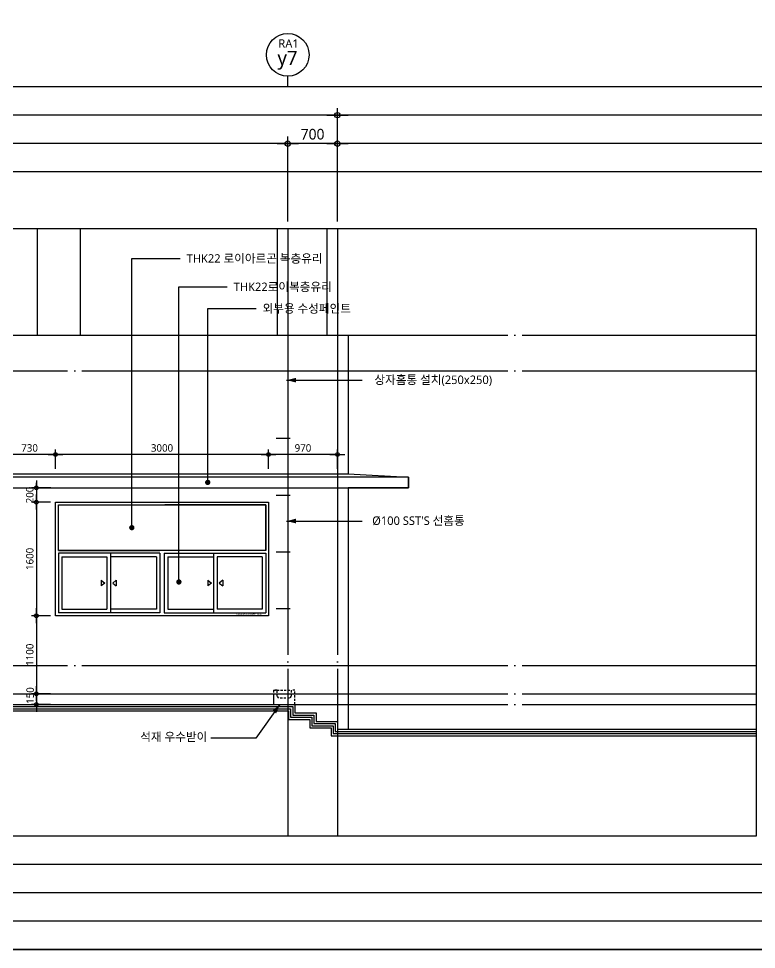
# Model space of a CAD drawing. Header units: millimetres. Extents: x 184384 to 428726, y 73696 to 101396.
# Drawn here: x 285466 to 295855, y 74296 to 87406 of the extents above; entities that cross this region are included whole.
import ezdxf
from ezdxf.enums import TextEntityAlignment as Align

# ---------------------------------------------------------------- set-up
doc = ezdxf.new("R2010")
doc.units = ezdxf.units.MM
doc.header["$LTSCALE"] = 100
doc.header["$MEASUREMENT"] = 0
doc.header["$PDSIZE"] = -10
doc.linetypes.add('CEN', pattern=[62, 60, -1, 0, -1])
doc.linetypes.add('HID', pattern=[2.5, 1.5, -1])
doc.layers.get('0').update_dxf_attribs({"linetype": 'CONTINUOUS'})
doc.layers.get('DEFPOINTS').update_dxf_attribs({"color": 171, "linetype": 'CONTINUOUS'})
for name, color, linetype in [('CEN(ST)', 1, 'CEN'), ('ELE-1', 2, 'CONTINUOUS'), ('ELE-2', 3, 'CONTINUOUS'), ('ELE-3', 4, 'CONTINUOUS'), ('ELE-5', 5, 'CONTINUOUS'), ('ELE-6 (251)', 251, 'CONTINUOUS'), ('FIN', 6, 'CONTINUOUS'), ('HID-2', 251, 'CONTINUOUS'), ('LED', 7, 'CONTINUOUS'), ('NDIM', 7, 'CONTINUOUS'), ('SYM(AXIS)', 7, 'CONTINUOUS'), ('TEXT(AXIS)', 2, 'CONTINUOUS'), ('TEXT-기입', 6, 'CONTINUOUS'), ('WID', 4, 'CONTINUOUS'), ('WIN-G', 252, 'CONTINUOUS')]:
    doc.layers.add(name, color=color, linetype=linetype)
doc.styles.add('CGS', font='cgse', dxfattribs={"bigfont": 'cgs'})
doc.styles.add('나눔바른고딕', font='NanumBarunGothic.ttf')
doc.dimstyles.new('NDIM 1200', dxfattribs={"dimscale": 500, "dimtxt": 3, "dimasz": 1, "dimexe": 2, "dimexo": 2, "dimgap": 1, "dimtad": 1, "dimdec": 0, "dimdsep": 46, "dimtxsty": 'CGS', "dimblk": 'DOT0', "dimcen": 1, "dimdle": 8, "dimclrd": 2, "dimclre": 2, "dimclrt": 2, "dimadec": 0, "dimazin": 0, "dimtfac": 1, "dimtdec": 0, "dimtix": 1, "dimtmove": 2, "dimatfit": 3, "dimldrblk": 'DOT0', "dimfxl": 1, "dimtolj": 1, "dimtzin": 0, "dimlwd": -1, "dimlwe": -1, "dimarcsym": 0})

# ---------------------------------------------------------------- blocks, each defined once
blk = doc.blocks.new('DOT0')
blk.add_line((-3, 0), (3, 0))
at = {"color": 6}
blk.add_circle((0, 0), 0.75, dxfattribs=at)
blk = doc.blocks.new('*D92')
at = {"layer": 'DEFPOINTS', "color": 0, "ltscale": 0.4, "transparency": 16777216}
for p in [(279305, 86046), (279305, 84446), (289955, 84446)]:
    blk.add_point(p, dxfattribs=at)
at = {"layer": 'NDIM', "ltscale": 0.4, "transparency": 16777216}
for p, q in [((279305, 84546), (279305, 86146)), ((289955, 84546), (289955, 86146)), ((289905, 86046), (279355, 86046))]:
    blk.add_line(p, q, dxfattribs=at)
at = {"layer": 'NDIM', "ltscale": 0.4, "transparency": 16777216, "xscale": 50, "yscale": 50, "zscale": 50, "rotation": 180}
blk.add_blockref('DOT0', (279305, 86046), dxfattribs=at)
at = {"layer": 'NDIM', "ltscale": 0.4, "transparency": 16777216, "xscale": 50, "yscale": 50, "zscale": 50}
blk.add_blockref('DOT0', (289955, 86046), dxfattribs=at)
at = {"layer": 'NDIM', "ltscale": 0.4, "transparency": 16777216, "insert": (284630, 86177), "char_height": 150, "attachment_point": 5, "style": '나눔바른고딕'}
blk.add_mtext('\\A1;10650', dxfattribs=at)
blk = doc.blocks.new('SDFAWEFA')
at = {"layer": 'WID', "ltscale": 1000}
for p, q in [((40, 1292), (1480, 1292)), ((40, 652), (40, 1292)), ((2960, 1292), (1540, 1292)), ((2960, 652), (2960, 1292)), ((1470, 612), (40, 612)), ((40, 612), (40, -228)), ((775, 612), (775, -228)), ((1470, 612), (1470, -228)), ((1530, 612), (1530, -228)), ((1530, 612), (2960, 612)), ((2225, 612), (2225, -228)), ((2960, 612), (2960, -228)), ((1470, -228), (40, -228)), ((1530, -228), (2960, -228))]:
    blk.add_line(p, q, dxfattribs=at)
for points in [[(0, 1332), (3000, 1332), (3000, -268), (0, -268)], [(40, 1292), (2960, 1292), (2960, 652), (40, 652)]]:
    blk.add_lwpolyline(points, close=True, dxfattribs=at)
for points in [[(40, 652), (1470, 652)], [(2960, 652), (1530, 652)]]:
    blk.add_lwpolyline(points, dxfattribs=at)
at = {"layer": 'WIN-G'}
for p, q in [((90, 562), (90, -178)), ((90, 562), (725, 562)), ((725, 562), (725, -178)), ((1420, 562), (775, 562)), ((1420, 562), (1420, -178)), ((1580, 562), (2225, 562)), ((1580, 562), (1580, -178)), ((2275, 562), (2275, -178)), ((2910, 562), (2275, 562)), ((2910, 562), (2910, -178)), ((645, 232), (695, 192)), ((645, 232), (645, 152)), ((695, 192), (645, 152)), ((855, 232), (805, 192)), ((805, 192), (855, 152)), ((855, 232), (855, 152)), ((2145, 232), (2195, 192)), ((2145, 232), (2145, 152)), ((2195, 192), (2145, 152)), ((2355, 232), (2305, 192)), ((2305, 192), (2355, 152)), ((2355, 232), (2355, 152)), ((90, -178), (725, -178)), ((1420, -178), (775, -178)), ((1580, -178), (2225, -178)), ((2910, -178), (2275, -178))]:
    blk.add_line(p, q, dxfattribs=at)
at = {"layer": 'DEFPOINTS', "style": '나눔바른고딕'}
blk.add_text('AW(3.0X2.0)-미서기+FIX', height=25, dxfattribs=at).set_placement((2546, -258))
blk = doc.blocks.new('*D100')
at = {"layer": 'DEFPOINTS', "color": 0, "ltscale": 0.4, "transparency": 16777216}
for p in [(289255, 85646), (289255, 84446), (289955, 84446)]:
    blk.add_point(p, dxfattribs=at)
at = {"layer": 'NDIM', "ltscale": 0.4, "transparency": 16777216}
for p, q in [((289255, 84546), (289255, 85746)), ((289955, 84546), (289955, 85746)), ((289905, 85646), (289305, 85646))]:
    blk.add_line(p, q, dxfattribs=at)
at = {"layer": 'NDIM', "ltscale": 0.4, "transparency": 16777216, "xscale": 50, "yscale": 50, "zscale": 50, "rotation": 180}
blk.add_blockref('DOT0', (289255, 85646), dxfattribs=at)
at = {"layer": 'NDIM', "ltscale": 0.4, "transparency": 16777216, "xscale": 50, "yscale": 50, "zscale": 50}
blk.add_blockref('DOT0', (289955, 85646), dxfattribs=at)
at = {"layer": 'NDIM', "ltscale": 0.4, "transparency": 16777216, "insert": (289605, 85777), "char_height": 150, "attachment_point": 5, "style": '나눔바른고딕'}
blk.add_mtext('\\A1;700', dxfattribs=at)
blk = doc.blocks.new('*D125')
at = {"layer": 'DEFPOINTS', "color": 0, "ltscale": 0.4, "transparency": 16777216}
for p in [(285255, 81266), (285255, 80996), (285985, 80996)]:
    blk.add_point(p, dxfattribs=at)
at = {"layer": 'NDIM', "ltscale": 0.4, "transparency": 16777216}
for p, q in [((285255, 81066), (285255, 81336)), ((285985, 81066), (285985, 81336)), ((285950, 81266), (285290, 81266))]:
    blk.add_line(p, q, dxfattribs=at)
at = {"layer": 'NDIM', "ltscale": 0.4, "transparency": 16777216, "xscale": 35, "yscale": 35, "zscale": 35, "rotation": 180}
blk.add_blockref('DOT0', (285255, 81266), dxfattribs=at)
at = {"layer": 'NDIM', "ltscale": 0.4, "transparency": 16777216, "xscale": 35, "yscale": 35, "zscale": 35}
blk.add_blockref('DOT0', (285985, 81266), dxfattribs=at)
at = {"layer": 'NDIM', "ltscale": 0.4, "transparency": 16777216, "insert": (285620, 81358), "char_height": 105, "attachment_point": 5, "style": '나눔바른고딕'}
blk.add_mtext('\\A1;730', dxfattribs=at)
blk = doc.blocks.new('*D126')
at = {"layer": 'DEFPOINTS', "color": 0, "ltscale": 0.4, "transparency": 16777216}
for p in [(285985, 81266), (285985, 80996), (288985, 80996)]:
    blk.add_point(p, dxfattribs=at)
at = {"layer": 'NDIM', "ltscale": 0.4, "transparency": 16777216}
for p, q in [((285985, 81066), (285985, 81336)), ((288985, 81066), (288985, 81336)), ((288950, 81266), (286020, 81266))]:
    blk.add_line(p, q, dxfattribs=at)
at = {"layer": 'NDIM', "ltscale": 0.4, "transparency": 16777216, "xscale": 35, "yscale": 35, "zscale": 35, "rotation": 180}
blk.add_blockref('DOT0', (285985, 81266), dxfattribs=at)
at = {"layer": 'NDIM', "ltscale": 0.4, "transparency": 16777216, "xscale": 35, "yscale": 35, "zscale": 35}
blk.add_blockref('DOT0', (288985, 81266), dxfattribs=at)
at = {"layer": 'NDIM', "ltscale": 0.4, "transparency": 16777216, "insert": (287485, 81358), "char_height": 105, "attachment_point": 5, "style": '나눔바른고딕'}
blk.add_mtext('\\A1;3000', dxfattribs=at)
blk = doc.blocks.new('*D127')
at = {"layer": 'DEFPOINTS', "color": 0, "ltscale": 0.4, "transparency": 16777216}
for p in [(288985, 81266), (288985, 80996), (289955, 80996)]:
    blk.add_point(p, dxfattribs=at)
at = {"layer": 'NDIM', "ltscale": 0.4, "transparency": 16777216}
for p, q in [((288985, 81066), (288985, 81336)), ((289955, 81066), (289955, 81336)), ((289920, 81266), (289020, 81266))]:
    blk.add_line(p, q, dxfattribs=at)
at = {"layer": 'NDIM', "ltscale": 0.4, "transparency": 16777216, "xscale": 35, "yscale": 35, "zscale": 35, "rotation": 180}
blk.add_blockref('DOT0', (288985, 81266), dxfattribs=at)
at = {"layer": 'NDIM', "ltscale": 0.4, "transparency": 16777216, "xscale": 35, "yscale": 35, "zscale": 35}
blk.add_blockref('DOT0', (289955, 81266), dxfattribs=at)
at = {"layer": 'NDIM', "ltscale": 0.4, "transparency": 16777216, "insert": (289470, 81358), "char_height": 105, "attachment_point": 5, "style": '나눔바른고딕'}
blk.add_mtext('\\A1;970', dxfattribs=at)
blk = doc.blocks.new('*D131')
at = {"layer": 'DEFPOINTS', "color": 0, "ltscale": 0.4, "transparency": 16777216}
for p in [(285985, 80596), (285715, 78996), (285985, 78996)]:
    blk.add_point(p, dxfattribs=at)
at = {"layer": 'NDIM', "ltscale": 0.4, "transparency": 16777216}
for p, q in [((285915, 80596), (285645, 80596)), ((285715, 80561), (285715, 79031)), ((285915, 78996), (285645, 78996))]:
    blk.add_line(p, q, dxfattribs=at)
at = {"layer": 'NDIM', "ltscale": 0.4, "transparency": 16777216, "xscale": 35, "yscale": 35, "zscale": 35}
for p, rotation in [((285715, 80596), 90), ((285715, 78996), 270)]:
    blk.add_blockref('DOT0', p, dxfattribs=dict(at, rotation=rotation))
at = {"layer": 'NDIM', "ltscale": 0.4, "transparency": 16777216, "insert": (285623, 79796), "char_height": 105, "attachment_point": 5, "rotation": 90, "style": '나눔바른고딕'}
blk.add_mtext('\\A1;1600', dxfattribs=at)
blk = doc.blocks.new('*D132')
at = {"layer": 'DEFPOINTS', "color": 0, "ltscale": 0.4, "transparency": 16777216}
for p in [(285990, 80796), (285715, 80596), (285985, 80596)]:
    blk.add_point(p, dxfattribs=at)
at = {"layer": 'NDIM', "ltscale": 0.4, "transparency": 16777216}
for p, q in [((285920, 80796), (285645, 80796)), ((285715, 80831), (285715, 80866)), ((285715, 80796), (285715, 80596)), ((285915, 80596), (285645, 80596)), ((285715, 80561), (285715, 80526))]:
    blk.add_line(p, q, dxfattribs=at)
at = {"layer": 'NDIM', "ltscale": 0.4, "transparency": 16777216, "xscale": 35, "yscale": 35, "zscale": 35}
for p, rotation in [((285715, 80796), 270), ((285715, 80596), 90)]:
    blk.add_blockref('DOT0', p, dxfattribs=dict(at, rotation=rotation))
at = {"layer": 'NDIM', "ltscale": 0.4, "transparency": 16777216, "insert": (285623, 80696), "char_height": 105, "attachment_point": 5, "rotation": 90, "style": '나눔바른고딕'}
blk.add_mtext('\\A1;200', dxfattribs=at)
blk = doc.blocks.new('*D133')
at = {"layer": 'DEFPOINTS', "color": 0, "ltscale": 0.4, "transparency": 16777216}
for p in [(285985, 78996), (285715, 77896), (285985, 77896)]:
    blk.add_point(p, dxfattribs=at)
at = {"layer": 'NDIM', "ltscale": 0.4, "transparency": 16777216}
for p, q in [((285915, 78996), (285645, 78996)), ((285715, 78961), (285715, 77931)), ((285915, 77896), (285645, 77896))]:
    blk.add_line(p, q, dxfattribs=at)
at = {"layer": 'NDIM', "ltscale": 0.4, "transparency": 16777216, "xscale": 35, "yscale": 35, "zscale": 35}
for p, rotation in [((285715, 78996), 90), ((285715, 77896), 270)]:
    blk.add_blockref('DOT0', p, dxfattribs=dict(at, rotation=rotation))
at = {"layer": 'NDIM', "ltscale": 0.4, "transparency": 16777216, "insert": (285623, 78446), "char_height": 105, "attachment_point": 5, "rotation": 90, "style": '나눔바른고딕'}
blk.add_mtext('\\A1;1100', dxfattribs=at)
blk = doc.blocks.new('*D134')
at = {"layer": 'DEFPOINTS', "color": 0, "ltscale": 0.4, "transparency": 16777216}
for p in [(285985, 77896), (285715, 77746), (285985, 77746)]:
    blk.add_point(p, dxfattribs=at)
at = {"layer": 'NDIM', "ltscale": 0.4, "transparency": 16777216}
for p, q in [((285915, 77896), (285645, 77896)), ((285915, 77746), (285645, 77746)), ((285715, 77861), (285715, 77781))]:
    blk.add_line(p, q, dxfattribs=at)
at = {"layer": 'NDIM', "ltscale": 0.4, "transparency": 16777216, "xscale": 35, "yscale": 35, "zscale": 35}
for p, rotation in [((285715, 77896), 90), ((285715, 77746), 270)]:
    blk.add_blockref('DOT0', p, dxfattribs=dict(at, rotation=rotation))
at = {"layer": 'NDIM', "ltscale": 0.4, "transparency": 16777216, "insert": (285628, 77871), "char_height": 105, "attachment_point": 5, "rotation": 90, "style": '나눔바른고딕'}
blk.add_mtext('\\A1;150', dxfattribs=at)
blk = doc.blocks.new('A$C5E265A82')
at = {"layer": 'HID-2', "linetype": 'HID', "ltscale": 0.2}
for points in [[(0, 200), (0, 0), (300, 0), (300, 200), (250, 200), (250, 115), (225, 90), (75, 90), (50, 115), (50, 200), (0, 200)], [(0, 200), (250, 200)]]:
    blk.add_lwpolyline(points, dxfattribs=at)
blk = doc.blocks.new('*D320')
at = {"layer": 'DEFPOINTS', "color": 0, "ltscale": 0.4, "transparency": 16777216}
for p in [(279305, 85646), (279305, 84446), (289255, 84446)]:
    blk.add_point(p, dxfattribs=at)
at = {"layer": 'NDIM', "ltscale": 0.4, "transparency": 16777216}
for p, q in [((279305, 84546), (279305, 85746)), ((289255, 84546), (289255, 85746)), ((289205, 85646), (279355, 85646))]:
    blk.add_line(p, q, dxfattribs=at)
at = {"layer": 'NDIM', "ltscale": 0.4, "transparency": 16777216, "xscale": 50, "yscale": 50, "zscale": 50, "rotation": 180}
blk.add_blockref('DOT0', (279305, 85646), dxfattribs=at)
at = {"layer": 'NDIM', "ltscale": 0.4, "transparency": 16777216, "xscale": 50, "yscale": 50, "zscale": 50}
blk.add_blockref('DOT0', (289255, 85646), dxfattribs=at)
at = {"layer": 'NDIM', "ltscale": 0.4, "transparency": 16777216, "insert": (284280, 85777), "char_height": 150, "attachment_point": 5, "style": '나눔바른고딕'}
blk.add_mtext('\\A1;9950', dxfattribs=at)
blk = doc.blocks.new('*D322')
at = {"layer": 'DEFPOINTS', "color": 0, "ltscale": 0.4, "transparency": 16777216}
for p in [(295855, 82946), (295855, 77746), (297455, 77746)]:
    blk.add_point(p, dxfattribs=at)
at = {"layer": 'NDIM', "ltscale": 0.4, "transparency": 16777216}
for p, q in [((295955, 82946), (297555, 82946)), ((297455, 82896), (297455, 77796)), ((295955, 77746), (297555, 77746))]:
    blk.add_line(p, q, dxfattribs=at)
at = {"layer": 'NDIM', "ltscale": 0.4, "transparency": 16777216, "xscale": 50, "yscale": 50, "zscale": 50}
for p, rotation in [((297455, 82946), 90), ((297455, 77746), 270)]:
    blk.add_blockref('DOT0', p, dxfattribs=dict(at, rotation=rotation))
at = {"layer": 'NDIM', "ltscale": 0.4, "transparency": 16777216, "insert": (297324, 80346), "char_height": 150, "attachment_point": 5, "rotation": 90, "style": '나눔바른고딕'}
blk.add_mtext('\\A1;5200', dxfattribs=at)
blk = doc.blocks.new('*D323')
at = {"layer": 'DEFPOINTS', "color": 0, "ltscale": 0.4, "transparency": 16777216}
for p in [(295855, 77896), (295855, 77746), (297055, 77746)]:
    blk.add_point(p, dxfattribs=at)
at = {"layer": 'NDIM', "ltscale": 0.4, "transparency": 16777216}
for p, q in [((295955, 77896), (297155, 77896)), ((297055, 77946), (297055, 77996)), ((297055, 77896), (297055, 77746)), ((295955, 77746), (297155, 77746)), ((297055, 77696), (297055, 77646))]:
    blk.add_line(p, q, dxfattribs=at)
at = {"layer": 'NDIM', "ltscale": 0.4, "transparency": 16777216, "xscale": 50, "yscale": 50, "zscale": 50}
for p, rotation in [((297055, 77896), 270), ((297055, 77746), 90)]:
    blk.add_blockref('DOT0', p, dxfattribs=dict(at, rotation=rotation))
at = {"layer": 'NDIM', "ltscale": 0.4, "transparency": 16777216, "insert": (296950, 77713), "char_height": 150, "attachment_point": 5, "rotation": 90, "style": '나눔바른고딕'}
blk.add_mtext('\\A1;150', dxfattribs=at)
blk = doc.blocks.new('*D327')
at = {"layer": 'DEFPOINTS', "color": 0, "ltscale": 0.4, "transparency": 16777216}
for p in [(295855, 77746), (295855, 77396), (297455, 77396)]:
    blk.add_point(p, dxfattribs=at)
at = {"layer": 'NDIM', "ltscale": 0.4, "transparency": 16777216}
for p, q in [((295955, 77746), (297555, 77746)), ((297455, 77796), (297455, 77846)), ((297455, 77746), (297455, 77396)), ((295955, 77396), (297555, 77396)), ((297455, 77346), (297455, 77296))]:
    blk.add_line(p, q, dxfattribs=at)
at = {"layer": 'NDIM', "ltscale": 0.4, "transparency": 16777216, "xscale": 50, "yscale": 50, "zscale": 50}
for p, rotation in [((297455, 77746), 270), ((297455, 77396), 90)]:
    blk.add_blockref('DOT0', p, dxfattribs=dict(at, rotation=rotation))
at = {"layer": 'NDIM', "ltscale": 0.4, "transparency": 16777216, "insert": (297324, 77571), "char_height": 150, "attachment_point": 5, "rotation": 90, "style": '나눔바른고딕'}
blk.add_mtext('\\A1;350', dxfattribs=at)
blk = doc.blocks.new('A$C2F20087E')
at = {"layer": 'SYM(AXIS)'}
blk.add_line((600, 0), (600, 300), dxfattribs=at)
blk.add_circle((600, 900), 600, dxfattribs=at)

msp = doc.modelspace()

# ---------------------------------------------------------------- linework, layer by layer
at = {"ltscale": 1000}
for points in [[(273955.1, 77745.8), (289355.1, 77745.8), (289355.1, 77625.8), (289655.1, 77625.8), (289655.1, 77505.8), (289955.1, 77505.8), (289955.1, 77395.8), (295855.1, 77395.8)], [(273955.1, 77715.8), (289325.1, 77715.8), (289325.1, 77595.8), (289625.1, 77595.8), (289625.1, 77475.8), (289925.1, 77475.8), (289925.1, 77365.8), (295855.1, 77365.8)], [(273955.1, 77685.8), (289295.1, 77685.8), (289295.1, 77565.8), (289595.1, 77565.8), (289595.1, 77445.8), (289895.1, 77445.8), (289895.1, 77335.8), (295855.1, 77335.8)], [(273955.1, 77655.8), (289265.1, 77655.8), (289265.1, 77535.8), (289565.1, 77535.8), (289565.1, 77415.8), (289865.1, 77415.8), (289865.1, 77305.8), (295855.1, 77305.8)]]:
    msp.add_lwpolyline(points, dxfattribs=at)
at = {"layer": 'CEN(ST)'}
msp.add_line((289955.1, 84445.8), (289955.1, 75895.8), dxfattribs=at)
for points in [[(273955.1, 82945.8), (295855.1, 82945.8)], [(273955.1, 78295.8), (295855.1, 78295.8)], [(273955.1, 77895.8), (295855.1, 77895.8)], [(273955.1, 77745.8), (295855.1, 77745.8)]]:
    msp.add_lwpolyline(points, dxfattribs=at)
at = {"layer": 'ELE-1', "ltscale": 1000}
for points in [[(279155.1, 82945.8), (290090.2, 82945.8)], [(290105.1, 82945.8), (290105.1, 80995.8)], [(290105.1, 80995.8), (290955.1, 80945.8), (290955.1, 80795.8), (290105.1, 80795.8)], [(290105.1, 80795.8), (290105.1, 77395.8)]]:
    msp.add_lwpolyline(points, dxfattribs=at)
at = {"layer": 'ELE-2', "ltscale": 1000}
msp.add_lwpolyline([(283705.1, 77745.8), (283705.1, 77895.8), (289055.1, 77895.8), (289055.1, 77745.8)], dxfattribs=at)
at = {"layer": 'ELE-6 (251)', "ltscale": 1000}
for p, q in [((285727, 84445.8), (285727, 82945.8)), ((286333.2, 84445.8), (286333.2, 82945.8)), ((289105.1, 84445.8), (289105.1, 82945.8)), ((289805.1, 84445.8), (289805.1, 82945.8))]:
    msp.add_line(p, q, dxfattribs=at)
at = {"layer": 'LED', "ltscale": 1000}
for points in [[(287059.4, 80235.7), (287059.4, 84025.3), (287739.7, 84025.3)], [(287722.4, 79471.1), (287722.4, 83625.9), (288402.6, 83625.9)], [(288128.8, 80873.3), (288128.8, 83320.6), (288809.1, 83320.6)], [(289143.6, 77745.8), (288803.8, 77271.5), (288170.5, 77271.5)]]:
    msp.add_lwpolyline(points, dxfattribs=at)
at = {"layer": 'LED', "const_width": 37.5}
for points in [[(288128.8, 80892, -1), (288128.8, 80854.5, -1)], [(287059.4, 80254.4, -1), (287059.4, 80216.9, -1)], [(287722.4, 79489.8, -1), (287722.4, 79452.3, -1)]]:
    msp.add_lwpolyline(points, format="xyb", close=True, dxfattribs=at)
at = {"layer": 'LED'}
msp.add_solid([(289143.6, 77745.8), (289038.9, 77656.8), (289093.1, 77618)], dxfattribs=at)

# ---------------------------------------------------------------- block references
at = {"xscale": 0.5000000000000044, "yscale": 0.5000000000000044, "zscale": 0.5000000000000044}
msp.add_blockref('A$C2F20087E', (288955.1, 86445.8), dxfattribs=at)
at = {"ltscale": 1000}
msp.add_blockref('A$C5E265A82', (289055.1, 77745.8), dxfattribs=at)
at = {"layer": 'ELE-3'}
msp.add_blockref('SDFAWEFA', (285985.1, 79263.6), dxfattribs=at)

# ---------------------------------------------------------------- texts
at = {"layer": 'TEXT(AXIS)', "style": '나눔바른고딕'}
msp.add_text('RA1', height=120, dxfattribs=at).set_placement((289266.9, 87054.7), align=Align.MIDDLE_CENTER)
msp.add_text('y7', height=200, dxfattribs=at).set_placement((289251.7, 86818.3), align=Align.MIDDLE)
at = {"layer": 'TEXT-기입', "style": '나눔바른고딕'}
for s, p in [('THK22 로이아르곤 복층유리', (287831.5, 84027)), ('THK22로이복층유리', (288494.4, 83627.6)), ('외부용 수성페인트', (288900.9, 83322.3))]:
    msp.add_text(s, height=120, dxfattribs=at).set_placement(p, align=Align.MIDDLE_LEFT)
for s, p in [('상자홈통 설치(250x250)', (292133.1, 82318.6)), ("Ø100 SST'S 선홈통", (291747.6, 80334.4)), ('석재 우수받이', (288122.4, 77288.6))]:
    msp.add_text(s, height=120, dxfattribs=at).set_placement(p, align=Align.MIDDLE_RIGHT)

# ---------------------------------------------------------------- dimensions: what is measured, and where the dimension line sits
at = {"layer": 'NDIM', "ltscale": 0.4}
for base, p1, p2, angle, override, picture, middle in [((279305.1, 86045.8), (289955.1, 84445.8), (279305.1, 84445.8), 180, {"dimscale": 50, "dimtxsty": '나눔바른고딕', "dimclrd": 256, "dimclre": 256, "dimclrt": 256}, '*D92', (284630.1, 86177.4)), ((279305.1, 85645.8), (289255.1, 84445.8), (279305.1, 84445.8), 180, {"dimscale": 50, "dimtxsty": '나눔바른고딕', "dimclrd": 256, "dimclre": 256, "dimclrt": 256}, '*D320', (284280.1, 85777.4)), ((289255.1, 85645.8), (289955.1, 84445.8), (289255.1, 84445.8), 180, {"dimscale": 50, "dimtxsty": '나눔바른고딕', "dimclrd": 256, "dimclre": 256, "dimclrt": 256}, '*D100', (289605.1, 85777.3)), ((297455.1, 77745.8), (295855.1, 82945.8), (295855.1, 77745.8), 270, {"dimscale": 50, "dimtxsty": '나눔바른고딕', "dimclrd": 256, "dimclre": 256, "dimclrt": 256}, '*D322', (297323.6, 80345.8)), ((285255.1, 81265.8), (285985.1, 80995.8), (285255.1, 80995.8), 180, {"dimscale": 35, "dimtxsty": '나눔바른고딕', "dimclrd": 256, "dimclre": 256, "dimclrt": 256}, '*D125', (285620.1, 81357.9)), ((285715.1, 80595.8), (285989.7, 80795.8), (285985.1, 80595.8), 270, {"dimscale": 35, "dimtxsty": '나눔바른고딕', "dimclrd": 256, "dimclre": 256, "dimclrt": 256}, '*D132', (285623, 80695.8)), ((285715.1, 78995.8), (285985.1, 80595.8), (285985.1, 78995.8), 270, {"dimscale": 35, "dimtxsty": '나눔바른고딕', "dimclrd": 256, "dimclre": 256, "dimclrt": 256}, '*D131', (285623, 79795.8)), ((285715.1, 77895.8), (285985.1, 78995.8), (285985.1, 77895.8), 270, {"dimscale": 35, "dimtxsty": '나눔바른고딕', "dimclrd": 256, "dimclre": 256, "dimclrt": 256}, '*D133', (285623, 78445.8)), ((297455.1, 77395.8), (295855.1, 77745.8), (295855.1, 77395.8), 270, {"dimscale": 50, "dimtxsty": '나눔바른고딕', "dimclrd": 256, "dimclre": 256, "dimclrt": 256}, '*D327', (297323.5, 77570.8))]:
    dim = msp.add_linear_dim(base=base, p1=p1, p2=p2, angle=angle, dimstyle='NDIM 1200', override=override, dxfattribs=at)
    dim.commit()
    dim.dimension.update_dxf_attribs({"geometry": picture, "text_midpoint": middle})
for base, p1, p2, override, picture, middle in [((297055.1, 77745.8), (295855.1, 77895.8), (295855.1, 77745.8), {"dimscale": 50, "dimtxsty": '나눔바른고딕', "dimclrd": 256, "dimclre": 256, "dimclrt": 256}, '*D323', (296950.3, 77713)), ((285715.1, 77745.8), (285985.1, 77895.8), (285985.1, 77745.8), {"dimscale": 35, "dimtxsty": '나눔바른고딕', "dimclrd": 256, "dimclre": 256, "dimclrt": 256}, '*D134', (285627.6, 77871.5))]:
    dim = msp.add_linear_dim(base=base, p1=p1, p2=p2, angle=270, dimstyle='NDIM 1200', override=override, dxfattribs=at)
    dim.commit()
    dim.dimension.update_dxf_attribs({"geometry": picture, "text_midpoint": middle, "dimtype": 160})

# ---------------------------------------------------------------- next in the draw order: wipeouts: each hides what was drawn before it
at = {"ltscale": 1000}
msp.add_wipeout([(289140.2, 82195.8), (289240.2, 82195.8), (289240.2, 78135.8), (289140.2, 78135.8)], dxfattribs=at).dxf.layer = 'FIN'

# ---------------------------------------------------------------- next in the draw order: linework, layer by layer
at = {"layer": 'ELE-2', "ltscale": 1000}
msp.add_lwpolyline([(290955.1, 80945.8), (283705.1, 80945.8), (283705.1, 80795.8), (290955.1, 80795.8)], close=True, dxfattribs=at)
at = {"layer": 'ELE-5', "ltscale": 1000}
msp.add_lwpolyline([(283705.1, 80945.8), (283705.1, 80995.8), (290105.1, 80995.8), (290955.1, 80945.8)], dxfattribs=at)
at = {"layer": 'FIN', "ltscale": 1000}
for p, q in [((289090.2, 81495.8), (289290.2, 81495.8)), ((289090.2, 80695.8), (289290.2, 80695.8)), ((289090.2, 79895.8), (289290.2, 79895.8)), ((289090.2, 79095.8), (289290.2, 79095.8)), ((289090.2, 78295.8), (289290.2, 78295.8))]:
    msp.add_line(p, q, dxfattribs=at)
at = {"layer": 'LED', "ltscale": 1000}
msp.add_lwpolyline([(289240.2, 80329), (290302.5, 80329)], dxfattribs=at)
at = {"layer": 'LED'}
msp.add_solid([(289240.2, 80329), (289373.5, 80362.4), (289373.5, 80295.7)], dxfattribs=at)

# ---------------------------------------------------------------- next in the draw order: dimensions: what is measured, and where the dimension line sits
at = {"layer": 'NDIM', "ltscale": 0.4}
for base, p1, p2, picture, middle in [((285985.1, 81265.8), (288985.1, 80995.8), (285985.1, 80995.8), '*D126', (287485.1, 81357.9)), ((288985.1, 81265.8), (289955.1, 80995.8), (288985.1, 80995.8), '*D127', (289470.1, 81357.9))]:
    dim = msp.add_linear_dim(base=base, p1=p1, p2=p2, angle=180, dimstyle='NDIM 1200', override={"dimscale": 35, "dimtxsty": '나눔바른고딕', "dimclrd": 256, "dimclre": 256, "dimclrt": 256}, dxfattribs=at)
    dim.commit()
    dim.dimension.update_dxf_attribs({"geometry": picture, "text_midpoint": middle})

# ---------------------------------------------------------------- next in the draw order: wipeouts: each hides what was drawn before it
at = {"ltscale": 1000}
msp.add_wipeout([(289315.2, 82195.8), (289065.2, 82195.8), (289065.2, 82445.8), (289315.2, 82445.8)], dxfattribs=at).dxf.layer = 'FIN'

# ---------------------------------------------------------------- next in the draw order: linework, layer by layer
at = {"layer": 'CEN(ST)'}
for points in [[(289255.1, 84445.8), (289255.1, 75895.8)], [(273955.1, 82445.8), (295855.1, 82445.8)]]:
    msp.add_lwpolyline(points, dxfattribs=at)
at = {"layer": 'DEFPOINTS'}
msp.add_lwpolyline([(301168.1, 74295.8), (266868.1, 74295.8), (266868.1, 100795.8), (301168.1, 100795.8)], close=True, dxfattribs=at)
at = {"layer": 'DEFPOINTS', "ltscale": 1000}
for points in [[(271955.1, 74295.8), (297855.1, 74295.8), (297855.1, 86445.8), (271955.1, 86445.8)], [(272355.1, 74695.8), (297455.1, 74695.8), (297455.1, 86045.8), (272355.1, 86045.8)], [(272755.1, 75095.8), (297055.1, 75095.8), (297055.1, 85645.8), (272755.1, 85645.8)], [(273155.1, 75495.8), (296655.1, 75495.8), (296655.1, 85245.8), (273155.1, 85245.8)], [(273955.1, 75895.8), (295855.1, 75895.8), (295855.1, 84445.8), (273955.1, 84445.8)]]:
    msp.add_lwpolyline(points, close=True, dxfattribs=at)
at = {"layer": 'LED', "ltscale": 1000}
msp.add_lwpolyline([(289240.2, 82313.3), (290302.5, 82313.3)], dxfattribs=at)
at = {"layer": 'LED'}
msp.add_solid([(289240.2, 82313.3), (289373.5, 82346.6), (289373.5, 82279.9)], dxfattribs=at)

doc.saveas('drawing.dxf')
